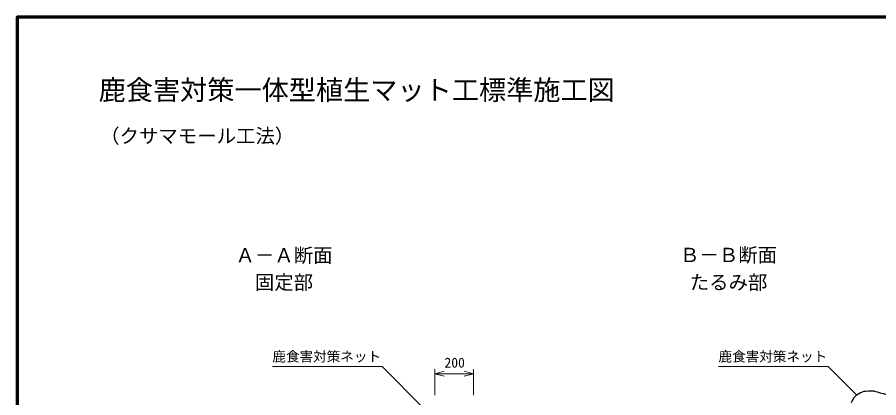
# Model space of a CAD drawing. Units: millimetres, scale not verified. Extents: x 200 to 8200, y 200 to 5838.
# Drawn here: x 200 to 4638, y 3781 to 5740 of the extents above; entities that cross this region are included whole.
import ezdxf
from ezdxf.enums import TextEntityAlignment as Align

# ---------------------------------------------------------------- set-up
doc = ezdxf.new("R2010")
doc.units = ezdxf.units.MM
doc.header["$LTSCALE"] = 20
for name, color, linetype, lineweight in [('C-STR', 7, 'Continuous', 25), ('C-STR-DIM', 1, 'Continuous', 13), ('C-STR-HTXT', 1, 'Continuous', 13), ('C-TTL', 2, 'Continuous', 70)]:
    doc.layers.add(name, color=color, linetype=linetype, lineweight=lineweight)
doc.layers.add('C-TTL-TXT', color=7, linetype='Continuous')
doc.styles.add('ＭＳ ゴシック', font='')
doc.styles.get('ＭＳ ゴシック').set_extended_font_data('MS Gothic')

msp = doc.modelspace()

# ---------------------------------------------------------------- linework, layer by layer
at = {"layer": 'C-STR', "color": 1}
msp.add_open_spline([(4615.65, 3814.66), (4594.14, 3816.57), (4569.46, 3814.38), (4559.99, 3812.59), (4550.53, 3810.8), (4536.87, 3803.77), (4526.75, 3796.52), (4516.64, 3789.26), (4513.35, 3785.52), (4510.51, 3781.69), (4507.66, 3777.86), (4505.26, 3773.94), (4495.11, 3754.14)], degree=3, knots=[0, 0, 0, 0, 1, 1, 1, 2, 2, 2, 3, 3, 3, 4, 4, 4, 4], dxfattribs=at)
msp.add_open_spline([(4615.65, 3814.66), (4654.74, 3804.48), (4686.99, 3795.02), (4795.05, 3763.16)], degree=3, dxfattribs=at)
at = {"layer": 'C-STR-DIM'}
for p, q in [((2350.53, 3794.74), (2350.53, 3928.74)), ((2350.53, 3904.74), (2398.83, 3917.68)), ((2550.53, 3904.74), (2502.23, 3917.68)), ((2550.53, 3794.74), (2550.53, 3928.74)), ((2350.53, 3904.74), (2550.53, 3904.74)), ((2350.53, 3904.74), (2398.83, 3891.8)), ((2550.53, 3904.74), (2502.23, 3891.8))]:
    msp.add_line(p, q, dxfattribs=at)
at = {"layer": 'C-STR-HTXT'}
for p, q in [((1514.06, 3942.15), (2079.73, 3942.15)), ((2079.73, 3942.15), (2294.72, 3726.47)), ((3812.08, 3942.15), (4377.75, 3942.15)), ((4377.75, 3942.15), (4524.34, 3795.09))]:
    msp.add_line(p, q, dxfattribs=at)
at = {"layer": 'C-TTL'}
msp.add_lwpolyline([(200, 200), (8200, 200), (8200, 5740), (200, 5740)], close=True, dxfattribs=at)

# ---------------------------------------------------------------- texts
at = {"layer": 'C-STR-DIM', "color": 7, "style": 'ＭＳ ゴシック'}
msp.add_text('200', height=51.32, dxfattribs=at).set_placement((2400.85, 3920.73), align=Align.BOTTOM_LEFT)
at = {"layer": 'C-STR-HTXT', "color": 7, "style": 'ＭＳ ゴシック'}
for p in [(1514.06, 3952.15), (3812.08, 3952.15)]:
    msp.add_text('鹿食害対策ネット', height=51.32, dxfattribs=at).set_placement(p, align=Align.BOTTOM_LEFT)
at = {"layer": 'C-TTL-TXT', "color": 3, "style": 'ＭＳ ゴシック'}
for s, height, p in [('鹿食害対策一体型植生マット工標準施工図', 102.6, (619.04, 5283.27)), ('（クサマモール工法）', 73.31, (627.04, 5070.27))]:
    msp.add_text(s, height=height, dxfattribs=at).set_placement(p, align=Align.BOTTOM_LEFT)
at = {"layer": 'C-TTL-TXT', "style": 'ＭＳ ゴシック'}
for s, p in [('Ａ－Ａ断面', (1324.09, 4514.27)), ('Ｂ－Ｂ断面', (3614.04, 4516.21)), ('固定部', (1424.09, 4375.37)), ('たるみ部', (3664.04, 4375.37))]:
    msp.add_text(s, height=73.31, dxfattribs=at).set_placement(p, align=Align.MIDDLE_LEFT)

doc.saveas('drawing.dxf')
